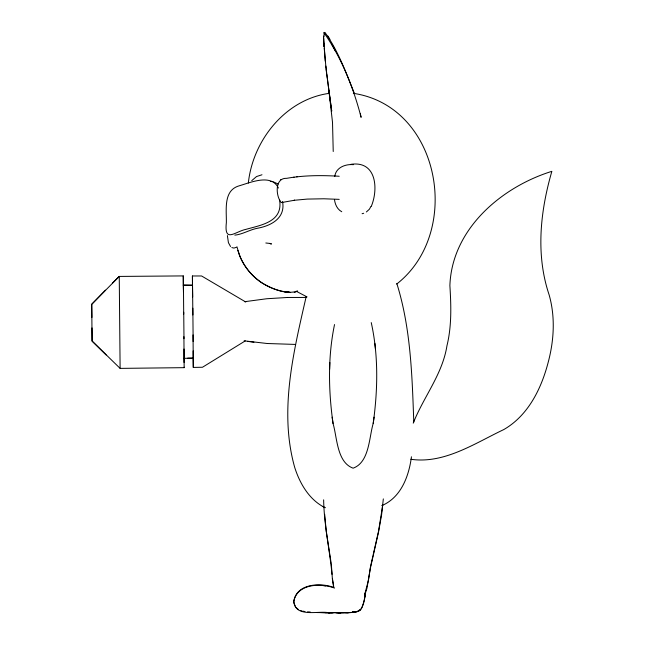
<?xml version="1.0" encoding="UTF-8"?>
<svg xmlns="http://www.w3.org/2000/svg" width="645" height="645" viewBox="0 0 645 645"><rect width="100%" height="100%" fill="white"/><g stroke="black" fill="none" stroke-linecap="round" stroke-linejoin="round"><path stroke-width="0.97" d="M183.914 336.69L184.148 367.658L120.115 368.384L119.252 276.423L183.269 275.915L183.454 292.153M192.476 286.485L192.492 285.243L192.67 297.039M184.043 362.45L183.994 358.338L193.194 358.152L193.169 350.92M279.535 199.684C283.349 221.791 261.572 224.944 245.947 229.354C234.949 231.619 224.057 243.455 226.355 222.606C226.597 209.827 223.114 190.275 239.295 185.784C250.905 182.398 271.376 173.449 278.414 188.034M282.599 201.861C285.485 218.034 271.303 225.661 257.919 228.169C249.978 229.531 242.754 234.328 234.836 235.143M184.027 358.225L184.01 349.01M245.769 302.021L201.587 275.971L192.412 275.979L192.444 285.856M245.285 340.882L202.482 367.255L193.29 367.424L193.048 334.924M334.529 324.556C327.757 357.04 328.458 390.765 333.046 423.499C337.19 437.447 336.835 462.336 353.113 468.181C369.4 462.336 369.045 437.447 373.189 423.499C377.825 390.112 378.575 355.653 371.246 322.597M329.643 369.279L329.861 362.514M183.333 285.155L192.492 285.243L183.333 285.155L183.43 290.065M364.981 596.327L364.989 594.392M293.854 601.462C296.168 583.604 320.436 582.371 333.771 587.442M383.324 498.899L381.622 514.613L378.51 532.198L370.415 568.019L366.924 588.385L364.667 595.44M364.933 596.794L364.949 594.069M324.37 32.556L324.701 32.847M183.269 275.915L183.293 285.243M364.933 596.407L364.352 600.293M248.341 183.027C252.84 140.32 285.477 99.306 329.369 93.332M382.703 505.309L378.51 531.311L373.181 554.773M411.445 456.781C408.946 476.107 401.061 497.577 381.743 505.648M373.189 423.499L374.092 417.154M364.868 596.899L363.474 603.825L361.289 608.904L358.064 611.533L351.082 612.532L356.056 612.097L351.444 612.516L353.734 612.379M370.415 567.14L368.448 580.258L364.667 594.569M293.935 600.479C298.046 583.419 321.202 583.048 334.537 588.071M370.625 566.189L372.971 555.724M364.207 600.592L362.232 606.832M306.198 296.515C293.531 351.952 278.801 411.236 294.733 467.52C299.909 483.718 309.342 499.948 325.104 507.712M334.787 176.432C335.827 167.49 345.535 163.894 353.428 164.669M413.235 423.176C423.515 396.957 442.454 374.39 446.945 345.793C451.782 326.056 451.137 305.682 449.887 285.582C451.855 229.273 501.117 187.131 551.854 171.336C540.244 211.439 535.592 254.614 549.121 294.829C555.458 317.026 554.031 340.721 548.057 362.821C541.179 388.991 528.053 415.622 503.753 429.586C474.793 443.317 444.244 464.142 410.849 459.28M371.262 206.4C378.405 189.549 376.841 160.5 350.856 164.33M370.907 206.464L369.4 209.198L366.392 211.955M361.934 607.437L360.942 608.985M251.735 180.665L256.533 176.545L261.983 174.763M112.359 283.187L119.252 276.423L91.735 304.279L92.074 341.068L120.115 368.384M105.482 290.153L91.719 304.279L91.896 317.437M360.579 609.412L357.169 611.428M396.699 284.05C462.82 232.41 440.648 106.336 353.323 93.332M359.813 610.509L360.152 610.21L359.402 610.807M339.206 176.254C321.702 175.222 304.005 175.238 286.694 178.326C274.48 177.641 275.665 196.37 281.333 202.595L294.58 200.232L294.096 200.297L307.27 199.087L323.879 198.781L339.206 199.361M282.002 202.506L282.679 201.998M236.231 247.374L233.925 248.075L231.845 247.567M294.257 292.516L297.643 291.072C285.848 294.959 271.779 288.775 261.556 282.663C251.582 276.004 243.689 266.264 239.424 255.041C244.391 267.731 253.848 278.543 265.756 285.146C271.634 288.347 278.011 290.572 284.598 291.717C290.452 292.459 293.257 292.79 284.639 291.725L289.186 292.29M362.103 213.721L363.683 213.277M244.632 301.699L266.82 298.74L287.573 297.466M280.672 179.576L281.333 179.487M352.444 612.049L355.484 611.75L352.565 612.041M355.379 611.766L353.96 611.944M353.855 612.371L355.847 612.121L353.573 612.395M293.612 177.246L294.096 177.181M296.764 176.859L297.192 176.811M352.589 612.041L354.121 611.936M346.994 612.645L353.387 612.403M350.614 612.557L353.17 612.419L347.824 612.573L350.332 612.565M351.227 612.524L350.179 612.565M349.38 612.516L351.082 612.46M347.147 612.637L347.695 612.629M347.566 612.629L350.864 612.54M334.247 612.75L327.991 612.694L343.132 612.685L335.4 612.75M346.679 612.653L349.598 612.589M340.85 612.669L336.553 612.75L341.423 612.726M344.882 612.685L348.51 612.613M287.581 297.466L306.238 297.45M346.22 612.613L348.348 612.573L338.294 612.71M342.882 612.718L346.841 612.645L342.963 612.685M193.178 358.152L187.687 358.193M340.584 612.734L338.956 612.734L339.754 612.742M294.95 344.414L267.232 343.511L244.124 340.826M324.258 612.694L332.312 612.742M325.032 612.702L326.467 612.71M328.942 612.726L332.901 612.742M324.016 612.694L319.211 612.5M316.864 612.548L328.442 612.677C318.235 610.678 295.837 617.725 293.862 602.043M326.531 612.661L329.869 612.726M310.269 612.024L307.544 611.839M271.577 244.028L270.569 243.931M270.295 181.439L271.876 181.6M325.661 585.926L322.194 585.483M247.591 341.374L253.928 342.221M302.594 611.097L304.972 611.541M273.359 181.866L278.14 184.002M300.441 610.476L301.481 610.815M307.044 296.926L296.168 291.201M322.734 506.462L325.024 507.671M298.546 609.646L295.676 607.235L293.959 602.994M341.745 211.737C337.254 209.359 335.005 204.328 334.473 199.466M324.766 33.895C341.882 58.703 353.492 87.897 361.055 117.14M324.967 32.468C338.222 50.77 345.962 72.683 354.436 93.525M106.102 354.919L92.09 341.068L92.001 327.91M230.531 246.519L228.419 242.673L227.395 235.586M329.95 39.369L327.902 36.015M335.384 51.003L331.756 44.07M364.699 593.247L364.949 594.456M364.699 593.634L364.885 594.166M237.836 250.413L239.65 255.662L236.9 246.696M396.828 283.518C410.8 328.136 412.123 375.68 413.784 422.056M361.063 117.205L360.337 113.842M333.699 586.563L332.409 578.412M333.699 587.393L332.409 579.242L331.353 564.464M324.677 34.508L324.056 32.371L324.104 36.451M331.199 563.488L326.225 531.19L324.677 514.339M332.143 417.17L333.046 423.491M331.159 107.191L326.233 70.474L324.217 48.254M331.433 109.15L331.707 111.109L328.12 84.342M327.442 79.101L327.999 83.431M184.148 367.658L184.131 367.182M326.781 73.861L327.338 78.23M326.668 72.966L326.136 68.596M328.926 90.921L332.514 122.348L333.231 151.511M325.862 66.088L326.048 67.757M374.866 343.309L375.503 349.477M325.257 61.17L323.524 36.007L323.605 39.635M323.516 37.853L324.096 46.617M323.895 43.973L324.088 46.521M332.014 574.356C329.659 549.476 324.064 524.941 323.637 499.835M192.428 275.979L192.863 314.97M193.29 367.424L193.129 357.548M183.502 291.806L183.704 314.171M192.839 308.189L193.153 341.592M183.728 312.253L183.978 338.681M293.854 601.076L293.862 602.43M270.126 243.455A38.773 5.007 3.6 0 1 265.821 242.988M271.134 243.681A38.579 5.087 3.4 0 1 269.86 243.552M355.089 611.758L353.573 611.944L355.089 611.783"/></g></svg>
